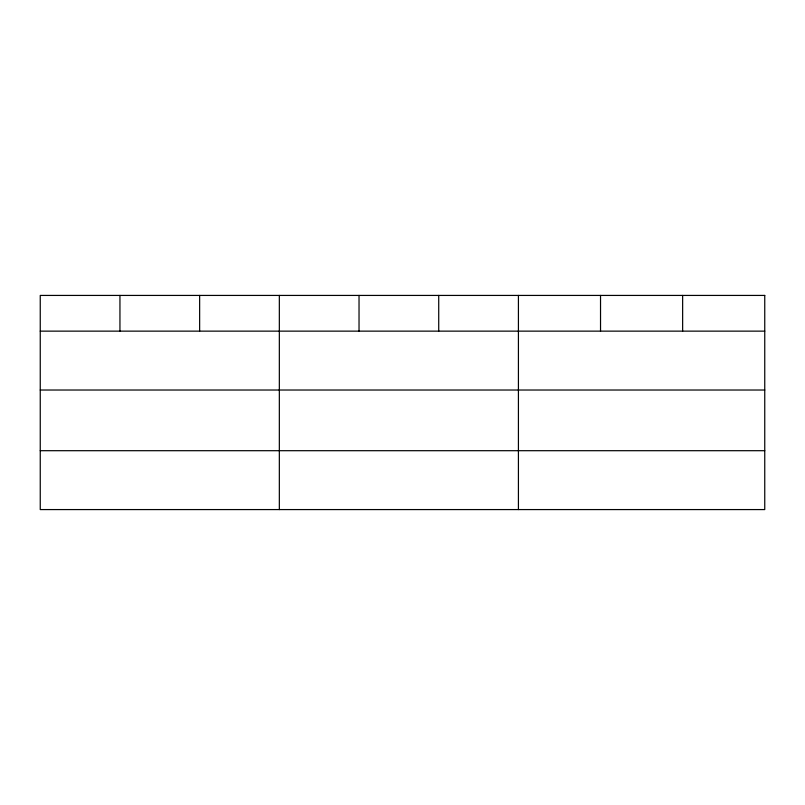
<?xml version="1.0" encoding="UTF-8"?>
<svg xmlns="http://www.w3.org/2000/svg" width="805" height="805" viewBox="0 0 805 805"><rect width="100%" height="100%" fill="white"/><g stroke="black" fill="none" stroke-linecap="round" stroke-linejoin="round"><path stroke-width="1.21" d="M40.25 331.137L764.75 331.137M40.25 390.023L764.75 390.023M40.25 450.699L764.75 450.699M682.64 295.425L682.64 331.137M600.53 295.425L600.53 331.137M518.42 295.425L518.42 509.575M438.725 295.425L438.725 331.137M359.03 295.425L359.03 331.137M279.335 295.425L279.335 509.575M199.64 295.425L199.64 331.137M119.945 295.425L119.945 331.137M764.75 295.425L40.25 295.425L40.25 509.575L764.75 509.575L764.75 295.425"/></g></svg>
